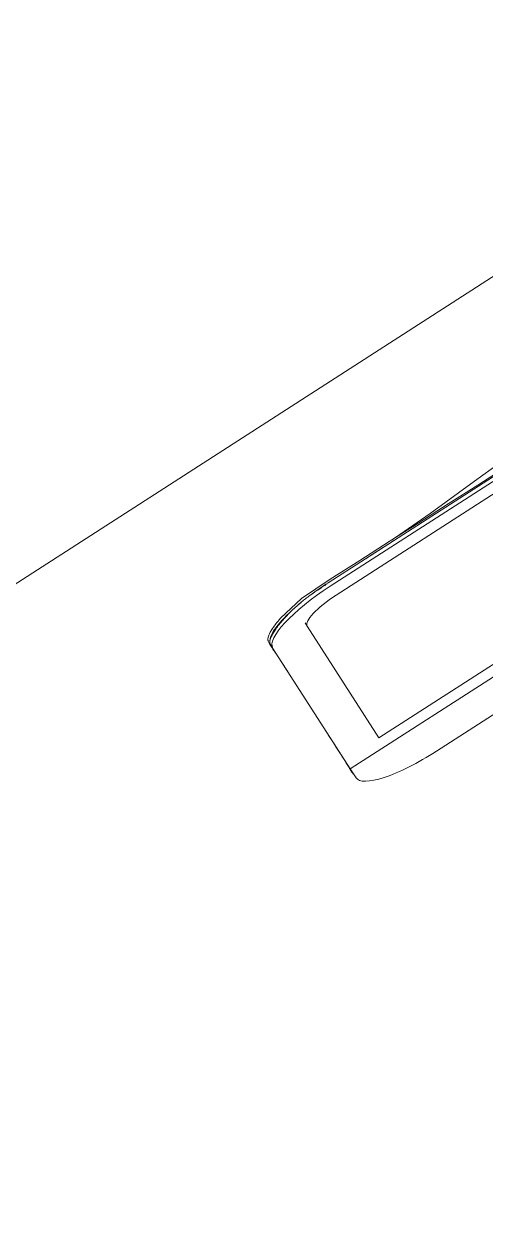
# Model space of a CAD drawing. Header units: metres. Extents: x -71 to 881, y -503 to 661.
# Drawn here: x 189.911 to 190.136, y 525.441 to 526.02 of the extents above; entities that cross this region are included whole.
import ezdxf

# ---------------------------------------------------------------- set-up
doc = ezdxf.new("R2010")
doc.units = ezdxf.units.M
doc.layers.add('07. Mobiliário', color=51, linetype='Continuous', lineweight=5)

msp = doc.modelspace()

# ---------------------------------------------------------------- linework, layer by layer
at = {"layer": '07. Mobiliário'}
msp.add_line((188.38552, 524.76853), (190.58287, 526.18193), dxfattribs=at)
at = {"layer": '07. Mobiliário', "lineweight": 5}
for p, q in [((190.43657, 525.99012), (190.05979, 525.74776)), ((190.06083, 525.74613), (190.43762, 525.98849)), ((190.06363, 525.74178), (190.44042, 525.98414)), ((190.44042, 525.98414), (190.06363, 525.74178)), ((190.51466, 525.94265), (190.0706, 525.65701)), ((190.0706, 525.65701), (190.51466, 525.94265)), ((190.49504, 525.93619), (190.08462, 525.67219)), ((190.08462, 525.67219), (190.49504, 525.93619)), ((190.48942, 525.90795), (190.11264, 525.66559)), ((190.04961, 525.72661), (190.04857, 525.72823)), ((190.08462, 525.67219), (190.04961, 525.72661)), ((190.04961, 525.72661), (190.08462, 525.67219)), ((190.03279, 525.71579), (190.03175, 525.71741)), ((190.0706, 525.65701), (190.03279, 525.71579)), ((190.0734, 525.65266), (190.0706, 525.65701)), ((190.07062, 525.65664), (190.0712, 525.65573))]:
    msp.add_line(p, q, dxfattribs=at)
at = {"layer": '07. Mobiliário', "lineweight": 5, "flags": 128}
for points in [[(190.09269, 525.76984), (190.1096, 525.78152), (190.13132, 525.79742), (190.14353, 525.80622), (190.15248, 525.81252), (190.17022, 525.82463), (190.20919, 525.84999), (190.37861, 525.95509), (190.40284, 525.96933)], [(190.14724, 525.80469), (190.13284, 525.79548), (190.11844, 525.78627), (190.10403, 525.77707), (190.08962, 525.76788), (190.07521, 525.7587), (190.06078, 525.74951), (190.04673, 525.74016), (190.03648, 525.73047)], [(190.03143, 525.71762), (190.03154, 525.71745), (190.03244, 525.71606)]]:
    msp.add_lwpolyline(points, dxfattribs=at)
at = {"layer": '07. Mobiliário', "lineweight": 5, "extrusion": (0, 0, -1)}
for centre, major_axis, start_param, end_param in [((190.06539, 525.73905), (-0.03364, -0.02164), 1.308997, 1.570796), ((190.06643, 525.73743), (-0.03364, -0.02164), 0, 1.570796), ((190.06643, 525.73743), (-0.01682, -0.01082), 0, 1.570796), ((190.06643, 525.73743), (-0.01682, -0.01082), 0, 1.570796), ((190.06539, 525.73905), (-0.03364, -0.02164), 0.261799, 1.151282), ((190.06539, 525.73905), (-0.03364, -0.02164), 0, 0.258223), ((190.10704, 525.6743), (0.03364, 0.02164), 1.570796, 3.141593)]:
    msp.add_ellipse(centre, major_axis=major_axis, ratio=0.258819, start_param=start_param, end_param=end_param, dxfattribs=at)
at = {"layer": '07. Mobiliário', "lineweight": 5}
for points, knots in [([(190.09203, 525.7685), (190.09079, 525.7677), (190.08831, 525.7661), (190.08467, 525.76376), (190.08159, 525.76178), (190.07909, 525.76017), (190.0778, 525.75933), (190.07717, 525.75893)], [0.86206897, 0.86206897, 0.86206897, 0.86206897, 0.87068966, 0.87931034, 0.88793103, 0.89224138, 0.89655172, 0.89655172, 0.89655172, 0.89655172]), ([(190.05934, 525.74734), (190.05851, 525.7468), (190.05661, 525.74555), (190.05393, 525.74375), (190.05142, 525.742), (190.04924, 525.7404), (190.04732, 525.73888), (190.04534, 525.73721), (190.0433, 525.73539), (190.04057, 525.73279), (190.03857, 525.73067), (190.03733, 525.72921)], [0.93690845, 0.93690845, 0.93690845, 0.93690845, 0.94181034, 0.94827586, 0.95474138, 0.9612069, 0.96767241, 0.97413793, 0.98060345, 0.98706897, 1, 1, 1, 1]), ([(190.03648, 525.73047), (190.03568, 525.72954), (190.03424, 525.72777), (190.0326, 525.72548), (190.03147, 525.72363), (190.03078, 525.72219), (190.03048, 525.72126), (190.03038, 525.72064), (190.03038, 525.72013), (190.03045, 525.7196), (190.03066, 525.71897), (190.03099, 525.71832), (190.03128, 525.71786), (190.03143, 525.71763), (190.03143, 525.71762)], [0, 0, 0, 0, 0.0147059, 0.0294118, 0.0441176, 0.0588235, 0.0735294, 0.0882353, 0.1029412, 0.1176471, 0.1323529, 0.1470588, 0.1617647, 0.1620737, 0.1620737, 0.1620737, 0.1620737]), ([(190.03733, 525.72921), (190.03602, 525.72767), (190.03425, 525.72535), (190.03257, 525.72263), (190.03171, 525.72087), (190.03128, 525.71942), (190.03133, 525.7182), (190.0318, 525.71707), (190.03248, 525.71597), (190.03316, 525.71497), (190.03379, 525.71405), (190.03428, 525.71331), (190.03468, 525.71271), (190.035, 525.71222), (190.03533, 525.71172), (190.03576, 525.71107), (190.03627, 525.71029), (190.03687, 525.70938), (190.03748, 525.70844), (190.03811, 525.70748), (190.03873, 525.70653), (190.03934, 525.70559), (190.03975, 525.70496), (190.03995, 525.70464)], [0, 0, 0, 0, 0.025, 0.0375, 0.05, 0.0625, 0.075, 0.0875, 0.1, 0.1125, 0.125, 0.1375, 0.14375, 0.15, 0.15625, 0.1625, 0.175, 0.1875, 0.2, 0.2125, 0.225, 0.2375, 0.25, 0.25, 0.25, 0.25]), ([(190.05986, 525.67369), (190.0607, 525.67239), (190.06195, 525.67042), (190.06341, 525.66814), (190.06424, 525.66684), (190.06486, 525.66586), (190.06548, 525.66489), (190.06609, 525.66393), (190.0667, 525.66296), (190.06731, 525.66199), (190.06792, 525.66103), (190.0685, 525.66009), (190.06909, 525.65915), (190.06969, 525.65818), (190.07027, 525.65724), (190.07081, 525.65635), (190.07136, 525.65547), (190.07176, 525.65489), (190.07198, 525.65461)], [0.65, 0.65, 0.65, 0.65, 0.7, 0.725, 0.7375, 0.75, 0.7625, 0.775, 0.7875, 0.8, 0.8125, 0.825, 0.8375, 0.85, 0.8625, 0.875, 0.8875, 0.9, 0.9, 0.9, 0.9])]:
    msp.add_open_spline(points, degree=3, knots=knots, dxfattribs=at)

doc.saveas('drawing.dxf')
